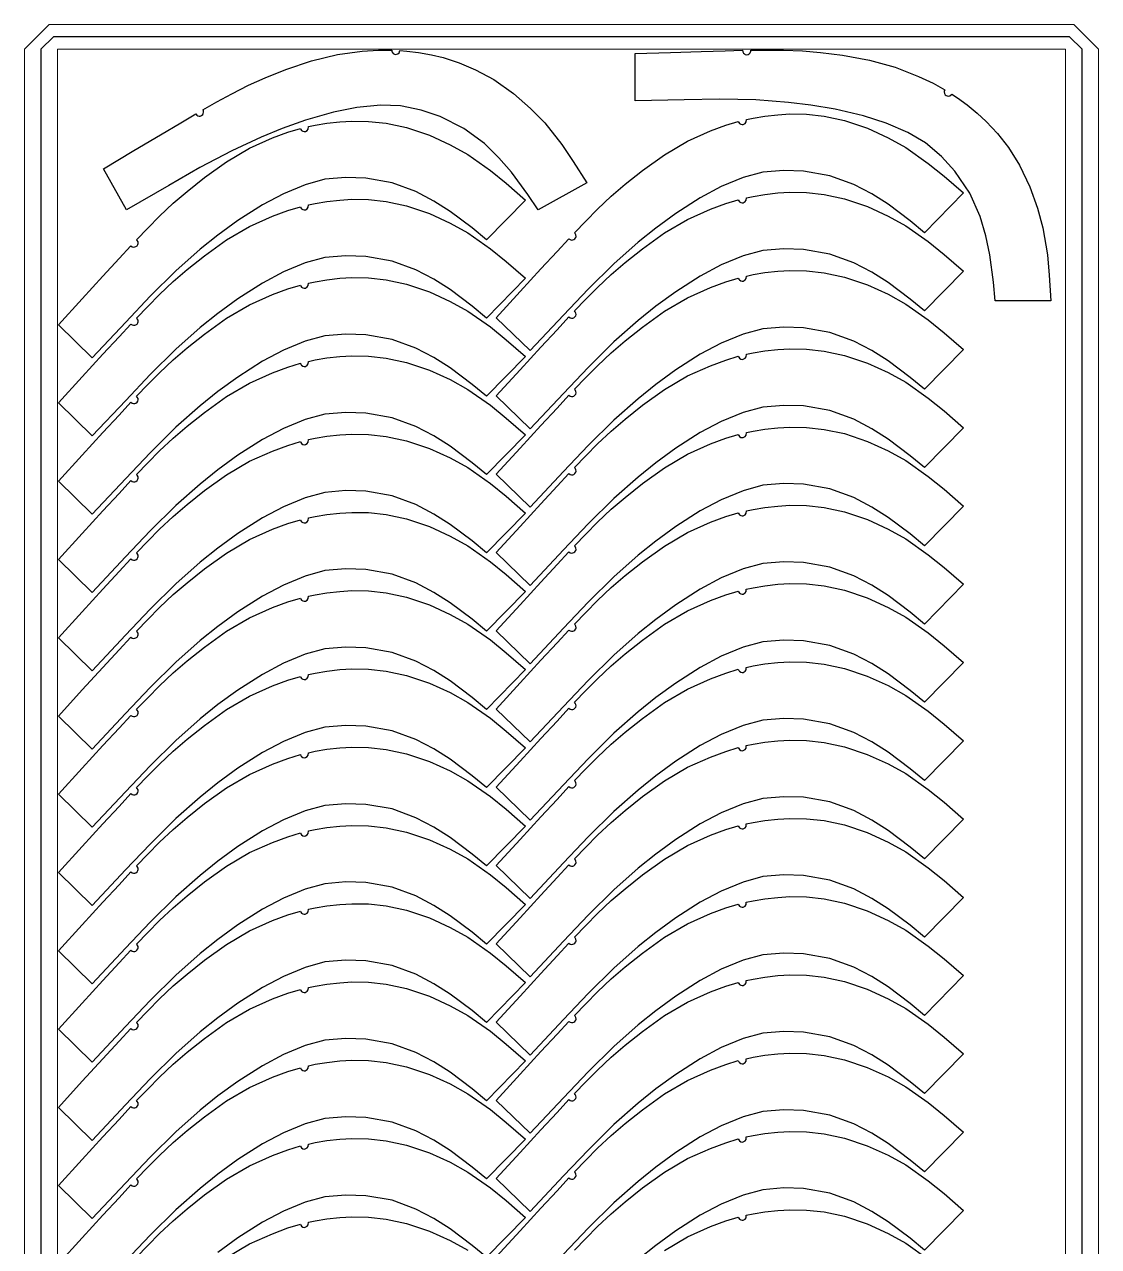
# Model space of a CAD drawing. Header units: millimetres. Extents: x -10628 to 24720, y -21829 to 4032.
# Drawn here: x 10849 to 12149, y -6627 to -5147 of the extents above; entities that cross this region are included whole.
import ezdxf
from ezdxf.enums import TextEntityAlignment as Align
from ezdxf.lldxf.tags import DXFTag

# ---------------------------------------------------------------- set-up
doc = ezdxf.new("R2010")
doc.units = ezdxf.units.MM
doc.layers.add('layer khung van cnc', color=7, linetype='Continuous', lineweight=25, true_color=0xfbf59b)
doc.layers.add('layer mau', color=7, linetype='Continuous')
doc.styles.add('Text Dim', font='arial.ttf')
tags = doc.linetypes.add('KVVIENMAY', pattern='A,46.311228,-10.280676,["KV VIỀN MÁY",Text Dim,S=10.028098,R=0,X=0,Y=-4.346144],-100.988212', length=157.580116).pattern_tags.tags
tags[6] = DXFTag(74, 10)

# ---------------------------------------------------------------- blocks, each defined once
blk = doc.blocks.new('khung van cnc')
at = {"lineweight": 5}
blk.add_lwpolyline([(-193, -99.4), (-193, 2370.6), (-223, 2400.6), (-1463, 2400.6), (-1493, 2370.6), (-1493, -99.4)], close=True, dxfattribs=at)
at = {"color": 1, "linetype": 'KVVIENMAY'}
blk.add_lwpolyline([(-511.9, -84.4), (-213, -84.4), (-213, 2370.6), (-228, 2385.6), (-1458, 2385.6), (-1473, 2370.6), (-1473, -84.4), (-1172.8, -84.4)], dxfattribs=at)
at = {"lineweight": 5}
blk.add_lwpolyline([(-513.5, -69.4), (-233, -69.4), (-233, 2370.6), (-1453, 2370.6), (-1453, -69.4), (-1173, -69.4)], dxfattribs=at)
at = {"layer": 'layer mau'}
for tag, p in [('ÁGF', (-518, -155.9)), ('TENFILE', (-518, -268.9)), ('TENFILE', (-518, -381.8)), ('TENFILE', (-518, -494.8))]:
    blk.add_attdef(tag, text='', height=30, dxfattribs=at).set_placement(p, align=Align.MIDDLE_CENTER)

msp = doc.modelspace()

# ---------------------------------------------------------------- linework, layer by layer
for points in [[(10944.831, -5321.853), (10981.491, -5299.886), (11013.475, -5280.832), (11038.189, -5266.181), (11056.415, -5255.415), (11057.644, -5257.007), (11058.982, -5257.832), (11060.515, -5258.202), (11061.791, -5258.138), (11063.419, -5257.539), (11064.781, -5256.376), (11065.5, -5255.189), (11065.897, -5253.504), (11065.605, -5251.51), (11065.037, -5250.402), (11082.046, -5240.785), (11099.844, -5231.065), (11120.216, -5220.852), (11140.417, -5211.837), (11165.235, -5201.776), (11196.518, -5191.144), (11227.839, -5183.464), (11257.944, -5179.482), (11277.575, -5178.183), (11293.495, -5178.188), (11293.613, -5179.52), (11294.12, -5180.847), (11295.308, -5182.274), (11296.924, -5183.166), (11298.226, -5183.41), (11300.919, -5182.788), (11302.428, -5181.499), (11303.481, -5178.716), (11311.738, -5179.379), (11326.021, -5181.128), (11341.589, -5184.016), (11355.831, -5187.378), (11375.012, -5193.478), (11394.919, -5201.942), (11416.977, -5213.991), (11440.758, -5230.809), (11461.509, -5248.983), (11478.635, -5266.431), (11499.294, -5292.626), (11513.168, -5312.953), (11529.687, -5339.117), (11470.913, -5371.788), (11458.378, -5353.08), (11438.384, -5326.171), (11423.101, -5308.55), (11405.67, -5291.358), (11380.937, -5272.999), (11352.014, -5258.501), (11329.31, -5250.902), (11304.319, -5245.598), (11279.749, -5245.073), (11251.19, -5247.904), (11222.975, -5253.476), (11189.051, -5263.139), (11160.888, -5273.162), (11135.526, -5283.502), (11099.836, -5300.027), (11061.199, -5320.53), (11023.792, -5342.167), (10972.587, -5371.785)], [(11588.262, -5182.372), (11630.977, -5180.984), (11668.191, -5179.87), (11696.91, -5179.072), (11718.07, -5178.517), (11718.371, -5180.506), (11719.14, -5181.877), (11720.3, -5182.945), (11721.446, -5183.509), (11723.16, -5183.777), (11724.915, -5183.422), (11726.121, -5182.733), (11727.287, -5181.454), (11728, -5179.569), (11728.043, -5178.324), (11747.581, -5178.183), (11767.86, -5178.335), (11790.628, -5179.305), (11812.664, -5181.241), (11839.244, -5184.506), (11871.752, -5190.412), (11902.859, -5198.917), (11931.107, -5210.063), (11948.897, -5218.465), (11962.809, -5226.205), (11962.265, -5227.427), (11962.064, -5228.832), (11962.409, -5230.657), (11963.387, -5232.221), (11964.407, -5233.068), (11967.064, -5233.832), (11969.008, -5233.438), (11971.281, -5231.518), (11978.175, -5236.109), (11989.81, -5244.577), (12002.014, -5254.666), (12012.828, -5264.523), (12026.629, -5279.174), (12039.917, -5296.244), (12053.342, -5317.492), (12065.957, -5343.746), (12075.263, -5369.713), (12081.755, -5393.283), (12087.085, -5426.217), (12089.336, -5450.724), (12091.062, -5481.618), (12023.818, -5481.618), (12021.95, -5459.176), (12017.549, -5425.942), (12012.752, -5403.116), (12005.87, -5379.62), (11993.172, -5351.557), (11974.936, -5324.833), (11958.784, -5307.16), (11939.518, -5290.382), (11918.297, -5277.986), (11891.961, -5266.585), (11864.593, -5257.747), (11830.247, -5249.71), (11800.762, -5244.787), (11773.57, -5241.503), (11734.347, -5238.606), (11690.616, -5237.755), (11647.408, -5238.492), (11588.262, -5239.5)], [(10890.045, -5510.69), (10918.877, -5479.143), (10944.064, -5451.727), (10963.545, -5430.611), (10977.924, -5415.076), (10979.558, -5416.248), (10981.076, -5416.656), (10982.651, -5416.571), (10983.855, -5416.144), (10985.243, -5415.104), (10986.215, -5413.6), (10986.564, -5412.256), (10986.462, -5410.528), (10985.611, -5408.701), (10984.749, -5407.802), (10998.291, -5393.717), (11012.56, -5379.306), (11029.152, -5363.685), (11045.924, -5349.262), (11066.821, -5332.515), (11093.748, -5313.368), (11121.557, -5297.038), (11149.26, -5284.6), (11167.697, -5277.732), (11182.951, -5273.177), (11183.446, -5274.42), (11184.311, -5275.545), (11185.859, -5276.573), (11187.662, -5276.964), (11188.98, -5276.826), (11191.382, -5275.457), (11192.458, -5273.79), (11192.67, -5270.823), (11200.771, -5269.093), (11214.956, -5266.677), (11230.699, -5264.986), (11245.307, -5264.127), (11265.432, -5264.478), (11286.93, -5266.885), (11311.514, -5272.111), (11339.116, -5281.413), (11364.203, -5292.882), (11385.609, -5304.693), (11412.906, -5323.874), (11432.021, -5339.375), (11455.342, -5359.711), (11408.388, -5407.848), (11391.02, -5393.514), (11364.156, -5373.459), (11344.466, -5360.955), (11322.841, -5349.475), (11293.886, -5338.97), (11262.022, -5333.364), (11238.093, -5332.586), (11212.63, -5334.662), (11188.938, -5341.197), (11162.387, -5352.09), (11136.951, -5365.51), (11107.216, -5384.484), (11083.103, -5402.154), (11061.766, -5419.326), (11032.304, -5445.381), (11001.159, -5476.092), (10971.517, -5507.536), (10930.94, -5550.58)], [(11420.095, -5502.156), (11448.927, -5470.609), (11474.114, -5443.193), (11493.596, -5422.076), (11507.974, -5406.541), (11509.608, -5407.714), (11511.126, -5408.122), (11512.701, -5408.037), (11513.905, -5407.61), (11515.293, -5406.57), (11516.265, -5405.066), (11516.614, -5403.722), (11516.512, -5401.994), (11515.661, -5400.167), (11514.8, -5399.268), (11528.341, -5385.182), (11542.61, -5370.772), (11559.203, -5355.151), (11575.975, -5340.728), (11596.871, -5323.98), (11623.799, -5304.834), (11651.607, -5288.504), (11679.311, -5276.066), (11697.747, -5269.198), (11713.002, -5264.643), (11713.496, -5265.886), (11714.362, -5267.011), (11715.909, -5268.039), (11717.712, -5268.43), (11719.03, -5268.291), (11721.432, -5266.923), (11722.508, -5265.256), (11722.72, -5262.288), (11730.821, -5260.559), (11745.007, -5258.143), (11760.75, -5256.451), (11775.358, -5255.593), (11795.482, -5255.944), (11816.98, -5258.351), (11841.564, -5263.577), (11869.167, -5272.878), (11894.253, -5284.348), (11915.659, -5296.159), (11942.957, -5315.339), (11962.071, -5330.841), (11985.392, -5351.177), (11938.439, -5399.314), (11921.07, -5384.98), (11894.206, -5364.925), (11874.516, -5352.42), (11852.891, -5340.941), (11823.936, -5330.436), (11792.072, -5324.829), (11768.143, -5324.052), (11742.68, -5326.128), (11718.989, -5332.663), (11692.438, -5343.556), (11667.001, -5356.976), (11637.266, -5375.95), (11613.154, -5393.62), (11591.816, -5410.792), (11562.354, -5436.846), (11531.21, -5467.557), (11501.567, -5499.002), (11460.99, -5542.046)], [(11420.094, -5596.897), (11448.926, -5565.35), (11474.113, -5537.934), (11493.594, -5516.818), (11507.973, -5501.283), (11509.607, -5502.455), (11511.125, -5502.863), (11512.699, -5502.778), (11513.904, -5502.351), (11515.292, -5501.311), (11516.264, -5499.807), (11516.613, -5498.463), (11516.511, -5496.735), (11515.66, -5494.908), (11514.798, -5494.009), (11528.34, -5479.924), (11542.608, -5465.513), (11559.201, -5449.892), (11575.973, -5435.469), (11596.87, -5418.722), (11623.797, -5399.575), (11651.606, -5383.245), (11679.309, -5370.807), (11697.746, -5363.939), (11713, -5359.384), (11713.495, -5360.627), (11714.36, -5361.752), (11715.908, -5362.78), (11717.711, -5363.171), (11719.029, -5363.033), (11721.431, -5361.664), (11722.507, -5359.997), (11722.719, -5357.03), (11730.82, -5355.3), (11745.005, -5352.884), (11760.748, -5351.193), (11775.356, -5350.334), (11795.481, -5350.685), (11816.978, -5353.092), (11841.563, -5358.318), (11869.165, -5367.62), (11894.252, -5379.089), (11915.658, -5390.9), (11942.955, -5410.08), (11962.07, -5425.582), (11985.391, -5445.918), (11938.437, -5494.055), (11921.068, -5479.721), (11894.205, -5459.666), (11874.515, -5447.161), (11852.89, -5435.682), (11823.935, -5425.177), (11792.071, -5419.571), (11768.142, -5418.793), (11742.678, -5420.869), (11718.987, -5427.404), (11692.436, -5438.297), (11667, -5451.717), (11637.265, -5470.691), (11613.152, -5488.361), (11591.814, -5505.533), (11562.353, -5531.587), (11531.208, -5562.299), (11501.565, -5593.743), (11460.989, -5636.787)], [(10890.043, -5605.431), (10918.875, -5573.885), (10944.063, -5546.468), (10963.544, -5525.352), (10977.922, -5509.817), (10979.556, -5510.99), (10981.074, -5511.397), (10982.649, -5511.312), (10983.853, -5510.885), (10985.242, -5509.846), (10986.213, -5508.341), (10986.562, -5506.997), (10986.46, -5505.269), (10985.609, -5503.443), (10984.748, -5502.543), (10998.289, -5488.458), (11012.558, -5474.047), (11029.151, -5458.427), (11045.923, -5444.003), (11066.819, -5427.256), (11093.747, -5408.109), (11121.555, -5391.78), (11149.259, -5379.341), (11167.695, -5372.473), (11182.95, -5367.919), (11183.444, -5369.161), (11184.31, -5370.287), (11185.857, -5371.314), (11187.66, -5371.705), (11188.978, -5371.567), (11191.38, -5370.199), (11192.456, -5368.532), (11192.669, -5365.564), (11200.769, -5363.834), (11214.955, -5361.418), (11230.698, -5359.727), (11245.306, -5358.868), (11265.43, -5359.219), (11286.928, -5361.626), (11311.513, -5366.852), (11339.115, -5376.154), (11364.201, -5387.623), (11385.607, -5399.434), (11412.905, -5418.615), (11432.019, -5434.116), (11455.34, -5454.452), (11408.387, -5502.589), (11391.018, -5488.256), (11364.154, -5468.2), (11344.464, -5455.696), (11322.84, -5444.216), (11293.884, -5433.711), (11262.02, -5428.105), (11238.091, -5427.327), (11212.628, -5429.403), (11188.937, -5435.938), (11162.386, -5446.831), (11136.949, -5460.251), (11107.214, -5479.225), (11083.102, -5496.895), (11061.764, -5514.067), (11032.302, -5540.122), (11001.158, -5570.833), (10971.515, -5602.277), (10930.938, -5645.321)], [(10890.042, -5700.172), (10918.874, -5668.626), (10944.061, -5641.209), (10963.542, -5620.093), (10977.921, -5604.558), (10979.555, -5605.731), (10981.073, -5606.138), (10982.648, -5606.053), (10983.852, -5605.626), (10985.24, -5604.587), (10986.212, -5603.082), (10986.561, -5601.738), (10986.459, -5600.011), (10985.608, -5598.184), (10984.746, -5597.284), (10998.288, -5583.199), (11012.557, -5568.788), (11029.149, -5553.168), (11045.921, -5538.744), (11066.818, -5521.997), (11093.745, -5502.85), (11121.554, -5486.521), (11149.257, -5474.082), (11167.694, -5467.214), (11182.948, -5462.66), (11183.443, -5463.902), (11184.308, -5465.028), (11185.856, -5466.055), (11187.659, -5466.447), (11188.977, -5466.308), (11191.379, -5464.94), (11192.455, -5463.273), (11192.667, -5460.305), (11200.768, -5458.575), (11214.953, -5456.159), (11230.696, -5454.468), (11245.304, -5453.61), (11265.429, -5453.961), (11286.927, -5456.367), (11311.511, -5461.593), (11339.113, -5470.895), (11364.2, -5482.364), (11385.606, -5494.175), (11412.903, -5513.356), (11432.018, -5528.857), (11455.339, -5549.194), (11408.385, -5597.33), (11391.016, -5582.997), (11364.153, -5562.942), (11344.463, -5550.437), (11322.838, -5538.957), (11293.883, -5528.452), (11262.019, -5522.846), (11238.09, -5522.068), (11212.627, -5524.145), (11188.935, -5530.68), (11162.384, -5541.572), (11136.948, -5554.992), (11107.213, -5573.967), (11083.1, -5591.636), (11061.763, -5608.808), (11032.301, -5634.863), (11001.156, -5665.574), (10971.514, -5697.019), (10930.937, -5740.062)], [(11420.092, -5691.638), (11448.924, -5660.092), (11474.111, -5632.675), (11493.593, -5611.559), (11507.971, -5596.024), (11509.605, -5597.197), (11511.123, -5597.604), (11512.698, -5597.519), (11513.902, -5597.092), (11515.29, -5596.053), (11516.262, -5594.548), (11516.611, -5593.204), (11516.509, -5591.476), (11515.658, -5589.65), (11514.797, -5588.75), (11528.338, -5574.665), (11542.607, -5560.254), (11559.2, -5544.634), (11575.972, -5530.21), (11596.868, -5513.463), (11623.796, -5494.316), (11651.604, -5477.987), (11679.308, -5465.548), (11697.744, -5458.68), (11712.999, -5454.126), (11713.493, -5455.368), (11714.359, -5456.494), (11715.906, -5457.521), (11717.709, -5457.912), (11719.027, -5457.774), (11721.429, -5456.406), (11722.505, -5454.738), (11722.717, -5451.771), (11730.818, -5450.041), (11745.004, -5447.625), (11760.747, -5445.934), (11775.355, -5445.075), (11795.479, -5445.426), (11816.977, -5447.833), (11841.561, -5453.059), (11869.164, -5462.361), (11894.25, -5473.83), (11915.656, -5485.641), (11942.954, -5504.822), (11962.068, -5520.323), (11985.389, -5540.659), (11938.436, -5588.796), (11921.067, -5574.463), (11894.203, -5554.407), (11874.513, -5541.903), (11852.888, -5530.423), (11823.933, -5519.918), (11792.069, -5514.312), (11768.14, -5513.534), (11742.677, -5515.61), (11718.986, -5522.145), (11692.435, -5533.038), (11666.998, -5546.458), (11637.263, -5565.432), (11613.151, -5583.102), (11591.813, -5600.274), (11562.351, -5626.329), (11531.207, -5657.04), (11501.564, -5688.484), (11460.987, -5731.528)], [(11420.091, -5786.379), (11448.923, -5754.833), (11474.11, -5727.416), (11493.591, -5706.3), (11507.97, -5690.765), (11509.604, -5691.938), (11511.122, -5692.345), (11512.696, -5692.26), (11513.901, -5691.833), (11515.289, -5690.794), (11516.261, -5689.289), (11516.61, -5687.945), (11516.508, -5686.218), (11515.657, -5684.391), (11514.795, -5683.491), (11528.337, -5669.406), (11542.605, -5654.995), (11559.198, -5639.375), (11575.97, -5624.951), (11596.867, -5608.204), (11623.794, -5589.057), (11651.603, -5572.728), (11679.306, -5560.289), (11697.743, -5553.421), (11712.997, -5548.867), (11713.492, -5550.109), (11714.357, -5551.235), (11715.905, -5552.262), (11717.708, -5552.654), (11719.026, -5552.515), (11721.428, -5551.147), (11722.504, -5549.48), (11722.716, -5546.512), (11730.817, -5544.782), (11745.002, -5542.366), (11760.745, -5540.675), (11775.353, -5539.817), (11795.478, -5540.168), (11816.975, -5542.574), (11841.56, -5547.8), (11869.162, -5557.102), (11894.249, -5568.571), (11915.655, -5580.382), (11942.952, -5599.563), (11962.067, -5615.064), (11985.388, -5635.401), (11938.434, -5683.537), (11921.065, -5669.204), (11894.202, -5649.149), (11874.512, -5636.644), (11852.887, -5625.164), (11823.932, -5614.659), (11792.068, -5609.053), (11768.139, -5608.275), (11742.675, -5610.352), (11718.984, -5616.887), (11692.433, -5627.779), (11666.997, -5641.199), (11637.262, -5660.174), (11613.149, -5677.843), (11591.811, -5695.015), (11562.35, -5721.07), (11531.205, -5751.781), (11501.562, -5783.226), (11460.986, -5826.269)], [(10890.04, -5794.914), (10918.872, -5763.367), (10944.059, -5735.95), (10963.541, -5714.834), (10977.919, -5699.299), (10979.553, -5700.472), (10981.071, -5700.879), (10982.646, -5700.794), (10983.85, -5700.368), (10985.239, -5699.328), (10986.21, -5697.824), (10986.559, -5696.48), (10986.457, -5694.752), (10985.606, -5692.925), (10984.745, -5692.026), (10998.286, -5677.94), (11012.555, -5663.529), (11029.148, -5647.909), (11045.92, -5633.486), (11066.816, -5616.738), (11093.744, -5597.591), (11121.552, -5581.262), (11149.256, -5568.823), (11167.692, -5561.956), (11182.947, -5557.401), (11183.441, -5558.643), (11184.307, -5559.769), (11185.854, -5560.796), (11187.657, -5561.188), (11188.975, -5561.049), (11191.377, -5559.681), (11192.453, -5558.014), (11192.666, -5555.046), (11200.766, -5553.316), (11214.952, -5550.901), (11230.695, -5549.209), (11245.303, -5548.351), (11265.427, -5548.702), (11286.925, -5551.109), (11311.51, -5556.335), (11339.112, -5565.636), (11364.198, -5577.105), (11385.604, -5588.917), (11412.902, -5608.097), (11432.016, -5623.598), (11455.337, -5643.935), (11408.384, -5692.071), (11391.015, -5677.738), (11364.151, -5657.683), (11344.461, -5645.178), (11322.837, -5633.699), (11293.881, -5623.193), (11262.017, -5617.587), (11238.088, -5616.809), (11212.625, -5618.886), (11188.934, -5625.421), (11162.383, -5636.313), (11136.946, -5649.733), (11107.211, -5668.708), (11083.099, -5686.377), (11061.761, -5703.55), (11032.299, -5729.604), (11001.155, -5760.315), (10971.512, -5791.76), (10930.935, -5834.803)], [(11420.089, -5881.121), (11448.921, -5849.574), (11474.108, -5822.157), (11493.59, -5801.041), (11507.968, -5785.506), (11509.602, -5786.679), (11511.12, -5787.086), (11512.695, -5787.001), (11513.899, -5786.575), (11515.287, -5785.535), (11516.259, -5784.031), (11516.608, -5782.687), (11516.506, -5780.959), (11515.655, -5779.132), (11514.794, -5778.233), (11528.335, -5764.147), (11542.604, -5749.736), (11559.196, -5734.116), (11575.969, -5719.693), (11596.865, -5702.945), (11623.793, -5683.798), (11651.601, -5667.469), (11679.305, -5655.03), (11697.741, -5648.163), (11712.996, -5643.608), (11713.49, -5644.85), (11714.356, -5645.976), (11715.903, -5647.003), (11717.706, -5647.395), (11719.024, -5647.256), (11721.426, -5645.888), (11722.502, -5644.221), (11722.714, -5641.253), (11730.815, -5639.523), (11745.001, -5637.108), (11760.744, -5635.416), (11775.352, -5634.558), (11795.476, -5634.909), (11816.974, -5637.316), (11841.558, -5642.542), (11869.161, -5651.843), (11894.247, -5663.312), (11915.653, -5675.124), (11942.951, -5694.304), (11962.065, -5709.805), (11985.386, -5730.142), (11938.433, -5778.278), (11921.064, -5763.945), (11894.2, -5743.89), (11874.51, -5731.385), (11852.885, -5719.906), (11823.93, -5709.4), (11792.066, -5703.794), (11768.137, -5703.016), (11742.674, -5705.093), (11718.983, -5711.628), (11692.432, -5722.52), (11666.995, -5735.94), (11637.26, -5754.915), (11613.148, -5772.584), (11591.81, -5789.757), (11562.348, -5815.811), (11531.204, -5846.522), (11501.561, -5877.967), (11460.984, -5921.01)], [(10890.039, -5889.655), (10918.871, -5858.108), (10944.058, -5830.691), (10963.539, -5809.575), (10977.918, -5794.04), (10979.552, -5795.213), (10981.07, -5795.62), (10982.645, -5795.535), (10983.849, -5795.109), (10985.237, -5794.069), (10986.209, -5792.565), (10986.558, -5791.221), (10986.456, -5789.493), (10985.605, -5787.666), (10984.743, -5786.767), (10998.285, -5772.681), (11012.554, -5758.271), (11029.146, -5742.65), (11045.918, -5728.227), (11066.815, -5711.479), (11093.742, -5692.333), (11121.551, -5676.003), (11149.254, -5663.565), (11167.691, -5656.697), (11182.945, -5652.142), (11183.44, -5653.385), (11184.305, -5654.51), (11185.853, -5655.538), (11187.656, -5655.929), (11188.974, -5655.79), (11191.376, -5654.422), (11192.452, -5652.755), (11192.664, -5649.787), (11200.765, -5648.058), (11214.95, -5645.642), (11230.693, -5643.95), (11245.301, -5643.092), (11265.426, -5643.443), (11286.924, -5645.85), (11311.508, -5651.076), (11339.11, -5660.377), (11364.197, -5671.847), (11385.603, -5683.658), (11412.9, -5702.838), (11432.015, -5718.34), (11455.336, -5738.676), (11408.382, -5786.813), (11391.013, -5772.479), (11364.15, -5752.424), (11344.46, -5739.919), (11322.835, -5728.44), (11293.88, -5717.934), (11262.016, -5712.328), (11238.087, -5711.551), (11212.624, -5713.627), (11188.932, -5720.162), (11162.381, -5731.055), (11136.945, -5744.475), (11107.21, -5763.449), (11083.097, -5781.119), (11061.76, -5798.291), (11032.298, -5824.345), (11001.153, -5855.056), (10971.511, -5886.501), (10930.934, -5929.545)], [(10890.037, -5984.396), (10918.869, -5952.849), (10944.056, -5925.433), (10963.538, -5904.316), (10977.916, -5888.781), (10979.55, -5889.954), (10981.068, -5890.362), (10982.643, -5890.277), (10983.847, -5889.85), (10985.236, -5888.81), (10986.207, -5887.306), (10986.556, -5885.962), (10986.454, -5884.234), (10985.603, -5882.407), (10984.742, -5881.508), (10998.283, -5867.422), (11012.552, -5853.012), (11029.145, -5837.391), (11045.917, -5822.968), (11066.813, -5806.221), (11093.741, -5787.074), (11121.549, -5770.744), (11149.253, -5758.306), (11167.689, -5751.438), (11182.944, -5746.883), (11183.438, -5748.126), (11184.304, -5749.251), (11185.851, -5750.279), (11187.654, -5750.67), (11188.972, -5750.531), (11191.374, -5749.163), (11192.45, -5747.496), (11192.663, -5744.529), (11200.763, -5742.799), (11214.949, -5740.383), (11230.692, -5738.691), (11245.3, -5737.833), (11265.424, -5738.184), (11286.922, -5740.591), (11311.507, -5745.817), (11339.109, -5755.119), (11364.195, -5766.588), (11385.601, -5778.399), (11412.899, -5797.579), (11432.013, -5813.081), (11455.334, -5833.417), (11408.381, -5881.554), (11391.012, -5867.22), (11364.148, -5847.165), (11344.458, -5834.66), (11322.834, -5823.181), (11293.878, -5812.676), (11262.014, -5807.07), (11238.085, -5806.292), (11212.622, -5808.368), (11188.931, -5814.903), (11162.38, -5825.796), (11136.943, -5839.216), (11107.208, -5858.19), (11083.096, -5875.86), (11061.758, -5893.032), (11032.296, -5919.086), (11001.152, -5949.797), (10971.509, -5981.242), (10930.932, -6024.286)], [(11420.088, -5975.862), (11448.92, -5944.315), (11474.107, -5916.898), (11493.588, -5895.782), (11507.967, -5880.247), (11509.601, -5881.42), (11511.119, -5881.827), (11512.693, -5881.742), (11513.898, -5881.316), (11515.286, -5880.276), (11516.258, -5878.772), (11516.607, -5877.428), (11516.505, -5875.7), (11515.654, -5873.873), (11514.792, -5872.974), (11528.334, -5858.888), (11542.602, -5844.478), (11559.195, -5828.857), (11575.967, -5814.434), (11596.864, -5797.686), (11623.791, -5778.539), (11651.6, -5762.21), (11679.303, -5749.772), (11697.74, -5742.904), (11712.994, -5738.349), (11713.489, -5739.591), (11714.354, -5740.717), (11715.902, -5741.745), (11717.705, -5742.136), (11719.023, -5741.997), (11721.425, -5740.629), (11722.501, -5738.962), (11722.713, -5735.994), (11730.814, -5734.265), (11744.999, -5731.849), (11760.742, -5730.157), (11775.35, -5729.299), (11795.475, -5729.65), (11816.972, -5732.057), (11841.557, -5737.283), (11869.159, -5746.584), (11894.246, -5758.054), (11915.652, -5769.865), (11942.949, -5789.045), (11962.064, -5804.546), (11985.385, -5824.883), (11938.431, -5873.019), (11921.062, -5858.686), (11894.199, -5838.631), (11874.509, -5826.126), (11852.884, -5814.647), (11823.929, -5804.141), (11792.065, -5798.535), (11768.136, -5797.758), (11742.672, -5799.834), (11718.981, -5806.369), (11692.43, -5817.262), (11666.993, -5830.682), (11637.259, -5849.656), (11613.146, -5867.326), (11591.808, -5884.498), (11562.347, -5910.552), (11531.202, -5941.263), (11501.559, -5972.708), (11460.983, -6015.751)], [(11420.086, -6070.603), (11448.918, -6039.056), (11474.105, -6011.64), (11493.587, -5990.523), (11507.965, -5974.988), (11509.599, -5976.161), (11511.117, -5976.569), (11512.692, -5976.484), (11513.896, -5976.057), (11515.284, -5975.017), (11516.256, -5973.513), (11516.605, -5972.169), (11516.503, -5970.441), (11515.652, -5968.614), (11514.791, -5967.715), (11528.332, -5953.629), (11542.601, -5939.219), (11559.193, -5923.598), (11575.966, -5909.175), (11596.862, -5892.428), (11623.79, -5873.281), (11651.598, -5856.951), (11679.302, -5844.513), (11697.738, -5837.645), (11712.993, -5833.09), (11713.487, -5834.333), (11714.353, -5835.458), (11715.9, -5836.486), (11717.703, -5836.877), (11719.021, -5836.738), (11721.423, -5835.37), (11722.499, -5833.703), (11722.711, -5830.736), (11730.812, -5829.006), (11744.998, -5826.59), (11760.741, -5824.898), (11775.349, -5824.04), (11795.473, -5824.391), (11816.971, -5826.798), (11841.555, -5832.024), (11869.158, -5841.326), (11894.244, -5852.795), (11915.65, -5864.606), (11942.948, -5883.786), (11962.062, -5899.288), (11985.383, -5919.624), (11938.43, -5967.761), (11921.061, -5953.427), (11894.197, -5933.372), (11874.507, -5920.867), (11852.882, -5909.388), (11823.927, -5898.883), (11792.063, -5893.277), (11768.134, -5892.499), (11742.671, -5894.575), (11718.98, -5901.11), (11692.429, -5912.003), (11666.992, -5925.423), (11637.257, -5944.397), (11613.145, -5962.067), (11591.807, -5979.239), (11562.345, -6005.293), (11531.201, -6036.004), (11501.558, -6067.449), (11460.981, -6110.493)], [(10890.036, -6079.137), (10918.868, -6047.59), (10944.055, -6020.174), (10963.536, -5999.058), (10977.915, -5983.523), (10979.549, -5984.695), (10981.067, -5985.103), (10982.642, -5985.018), (10983.846, -5984.591), (10985.234, -5983.551), (10986.206, -5982.047), (10986.555, -5980.703), (10986.453, -5978.975), (10985.602, -5977.148), (10984.74, -5976.249), (10998.282, -5962.164), (11012.551, -5947.753), (11029.143, -5932.132), (11045.915, -5917.709), (11066.812, -5900.962), (11093.739, -5881.815), (11121.548, -5865.485), (11149.251, -5853.047), (11167.688, -5846.179), (11182.942, -5841.625), (11183.437, -5842.867), (11184.302, -5843.993), (11185.85, -5845.02), (11187.653, -5845.411), (11188.971, -5845.273), (11191.373, -5843.905), (11192.449, -5842.237), (11192.661, -5839.27), (11200.762, -5837.54), (11214.947, -5835.124), (11230.69, -5833.433), (11245.298, -5832.574), (11265.423, -5832.925), (11286.921, -5835.332), (11311.505, -5840.558), (11339.107, -5849.86), (11364.194, -5861.329), (11385.6, -5873.14), (11412.897, -5892.321), (11432.012, -5907.822), (11455.333, -5928.158), (11408.379, -5976.295), (11391.01, -5961.961), (11364.147, -5941.906), (11344.457, -5929.402), (11322.832, -5917.922), (11293.877, -5907.417), (11262.013, -5901.811), (11238.084, -5901.033), (11212.621, -5903.109), (11188.929, -5909.644), (11162.378, -5920.537), (11136.942, -5933.957), (11107.207, -5952.931), (11083.094, -5970.601), (11061.757, -5987.773), (11032.295, -6013.828), (11001.15, -6044.539), (10971.508, -6075.983), (10930.931, -6119.027)], [(10890.034, -6173.878), (10918.866, -6142.332), (10944.053, -6114.915), (10963.535, -6093.799), (10977.913, -6078.264), (10979.547, -6079.437), (10981.065, -6079.844), (10982.64, -6079.759), (10983.844, -6079.332), (10985.233, -6078.293), (10986.204, -6076.788), (10986.553, -6075.444), (10986.451, -6073.716), (10985.6, -6071.89), (10984.739, -6070.99), (10998.28, -6056.905), (11012.549, -6042.494), (11029.142, -6026.874), (11045.914, -6012.45), (11066.81, -5995.703), (11093.738, -5976.556), (11121.546, -5960.227), (11149.25, -5947.788), (11167.686, -5940.92), (11182.941, -5936.366), (11183.435, -5937.608), (11184.301, -5938.734), (11185.848, -5939.761), (11187.651, -5940.152), (11188.969, -5940.014), (11191.371, -5938.646), (11192.447, -5936.979), (11192.66, -5934.011), (11200.76, -5932.281), (11214.946, -5929.865), (11230.689, -5928.174), (11245.297, -5927.315), (11265.421, -5927.666), (11286.919, -5930.073), (11311.504, -5935.299), (11339.106, -5944.601), (11364.192, -5956.07), (11385.598, -5967.881), (11412.896, -5987.062), (11432.01, -6002.563), (11455.331, -6022.899), (11408.378, -6071.036), (11391.009, -6056.703), (11364.145, -6036.647), (11344.455, -6024.143), (11322.831, -6012.663), (11293.875, -6002.158), (11262.011, -5996.552), (11238.082, -5995.774), (11212.619, -5997.851), (11188.928, -6004.386), (11162.377, -6015.278), (11136.94, -6028.698), (11107.205, -6047.673), (11083.093, -6065.342), (11061.755, -6082.514), (11032.293, -6108.569), (11001.149, -6139.28), (10971.506, -6170.725), (10930.929, -6213.768)], [(11420.085, -6165.344), (11448.917, -6133.797), (11474.104, -6106.381), (11493.585, -6085.265), (11507.964, -6069.73), (11509.598, -6070.902), (11511.116, -6071.31), (11512.69, -6071.225), (11513.895, -6070.798), (11515.283, -6069.758), (11516.255, -6068.254), (11516.604, -6066.91), (11516.502, -6065.182), (11515.651, -6063.355), (11514.789, -6062.456), (11528.331, -6048.371), (11542.599, -6033.96), (11559.192, -6018.339), (11575.964, -6003.916), (11596.861, -5987.169), (11623.788, -5968.022), (11651.597, -5951.692), (11679.3, -5939.254), (11697.737, -5932.386), (11712.991, -5927.832), (11713.486, -5929.074), (11714.351, -5930.199), (11715.899, -5931.227), (11717.701, -5931.618), (11719.02, -5931.48), (11721.422, -5930.111), (11722.498, -5928.444), (11722.71, -5925.477), (11730.811, -5923.747), (11744.996, -5921.331), (11760.739, -5919.64), (11775.347, -5918.781), (11795.472, -5919.132), (11816.969, -5921.539), (11841.554, -5926.765), (11869.156, -5936.067), (11894.243, -5947.536), (11915.649, -5959.347), (11942.946, -5978.528), (11962.061, -5994.029), (11985.382, -6014.365), (11938.428, -6062.502), (11921.059, -6048.168), (11894.196, -6028.113), (11874.506, -6015.609), (11852.881, -6004.129), (11823.926, -5993.624), (11792.062, -5988.018), (11768.133, -5987.24), (11742.669, -5989.316), (11718.978, -5995.851), (11692.427, -6006.744), (11666.99, -6020.164), (11637.256, -6039.138), (11613.143, -6056.808), (11591.805, -6073.98), (11562.344, -6100.035), (11531.199, -6130.746), (11501.556, -6162.19), (11460.98, -6205.234)], [(11420.083, -6260.085), (11448.915, -6228.539), (11474.102, -6201.122), (11493.584, -6180.006), (11507.962, -6164.471), (11509.596, -6165.644), (11511.114, -6166.051), (11512.689, -6165.966), (11513.893, -6165.539), (11515.281, -6164.5), (11516.253, -6162.995), (11516.602, -6161.651), (11516.5, -6159.923), (11515.649, -6158.097), (11514.788, -6157.197), (11528.329, -6143.112), (11542.598, -6128.701), (11559.19, -6113.081), (11575.963, -6098.657), (11596.859, -6081.91), (11623.787, -6062.763), (11651.595, -6046.434), (11679.299, -6033.995), (11697.735, -6027.127), (11712.99, -6022.573), (11713.484, -6023.815), (11714.35, -6024.941), (11715.897, -6025.968), (11717.7, -6026.359), (11719.018, -6026.221), (11721.42, -6024.853), (11722.496, -6023.186), (11722.708, -6020.218), (11730.809, -6018.488), (11744.995, -6016.072), (11760.738, -6014.381), (11775.346, -6013.522), (11795.47, -6013.873), (11816.968, -6016.28), (11841.552, -6021.506), (11869.155, -6030.808), (11894.241, -6042.277), (11915.647, -6054.088), (11942.944, -6073.269), (11962.059, -6088.77), (11985.38, -6109.106), (11938.427, -6157.243), (11921.058, -6142.91), (11894.194, -6122.854), (11874.504, -6110.35), (11852.879, -6098.87), (11823.924, -6088.365), (11792.06, -6082.759), (11768.131, -6081.981), (11742.668, -6084.057), (11718.977, -6090.592), (11692.426, -6101.485), (11666.989, -6114.905), (11637.254, -6133.88), (11613.142, -6151.549), (11591.804, -6168.721), (11562.342, -6194.776), (11531.198, -6225.487), (11501.555, -6256.931), (11460.978, -6299.975)], [(10890.033, -6268.619), (10918.865, -6237.073), (10944.052, -6209.656), (10963.533, -6188.54), (10977.912, -6173.005), (10979.546, -6174.178), (10981.064, -6174.585), (10982.638, -6174.5), (10983.843, -6174.074), (10985.231, -6173.034), (10986.203, -6171.529), (10986.552, -6170.185), (10986.45, -6168.458), (10985.599, -6166.631), (10984.737, -6165.731), (10998.279, -6151.646), (11012.548, -6137.235), (11029.14, -6121.615), (11045.912, -6107.191), (11066.809, -6090.444), (11093.736, -6071.297), (11121.545, -6054.968), (11149.248, -6042.529), (11167.685, -6035.661), (11182.939, -6031.107), (11183.434, -6032.349), (11184.299, -6033.475), (11185.847, -6034.502), (11187.65, -6034.894), (11188.968, -6034.755), (11191.37, -6033.387), (11192.446, -6031.72), (11192.658, -6028.752), (11200.759, -6027.022), (11214.944, -6024.606), (11230.687, -6022.915), (11245.295, -6022.057), (11265.42, -6022.408), (11286.918, -6024.815), (11311.502, -6030.04), (11339.104, -6039.342), (11364.191, -6050.811), (11385.597, -6062.622), (11412.894, -6081.803), (11432.009, -6097.304), (11455.33, -6117.641), (11408.376, -6165.777), (11391.007, -6151.444), (11364.144, -6131.389), (11344.454, -6118.884), (11322.829, -6107.404), (11293.874, -6096.899), (11262.01, -6091.293), (11238.081, -6090.515), (11212.618, -6092.592), (11188.926, -6099.127), (11162.375, -6110.019), (11136.939, -6123.439), (11107.204, -6142.414), (11083.091, -6160.083), (11061.754, -6177.255), (11032.292, -6203.31), (11001.147, -6234.021), (10971.505, -6265.466), (10930.928, -6308.509)], [(11420.082, -6354.826), (11448.914, -6323.28), (11474.101, -6295.863), (11493.582, -6274.747), (11507.961, -6259.212), (11509.595, -6260.385), (11511.113, -6260.792), (11512.687, -6260.707), (11513.892, -6260.28), (11515.28, -6259.241), (11516.252, -6257.736), (11516.601, -6256.392), (11516.499, -6254.665), (11515.648, -6252.838), (11514.786, -6251.938), (11528.328, -6237.853), (11542.596, -6223.442), (11559.189, -6207.822), (11575.961, -6193.398), (11596.858, -6176.651), (11623.785, -6157.504), (11651.594, -6141.175), (11679.297, -6128.736), (11697.734, -6121.868), (11712.988, -6117.314), (11713.483, -6118.556), (11714.348, -6119.682), (11715.896, -6120.709), (11717.698, -6121.101), (11719.017, -6120.962), (11721.419, -6119.594), (11722.495, -6117.927), (11722.707, -6114.959), (11730.808, -6113.229), (11744.993, -6110.813), (11760.736, -6109.122), (11775.344, -6108.264), (11795.469, -6108.615), (11816.966, -6111.021), (11841.551, -6116.247), (11869.153, -6125.549), (11894.24, -6137.018), (11915.646, -6148.829), (11942.943, -6168.01), (11962.058, -6183.511), (11985.379, -6203.848), (11938.425, -6251.984), (11921.056, -6237.651), (11894.193, -6217.596), (11874.503, -6205.091), (11852.878, -6193.611), (11823.923, -6183.106), (11792.059, -6177.5), (11768.129, -6176.722), (11742.666, -6178.799), (11718.975, -6185.334), (11692.424, -6196.226), (11666.987, -6209.646), (11637.253, -6228.621), (11613.14, -6246.29), (11591.802, -6263.462), (11562.341, -6289.517), (11531.196, -6320.228), (11501.553, -6351.673), (11460.977, -6394.716)], [(10890.031, -6363.361), (10918.863, -6331.814), (10944.05, -6304.397), (10963.532, -6283.281), (10977.91, -6267.746), (10979.544, -6268.919), (10981.062, -6269.326), (10982.637, -6269.241), (10983.841, -6268.815), (10985.229, -6267.775), (10986.201, -6266.271), (10986.55, -6264.927), (10986.448, -6263.199), (10985.597, -6261.372), (10984.736, -6260.473), (10998.277, -6246.387), (11012.546, -6231.976), (11029.139, -6216.356), (11045.911, -6201.933), (11066.807, -6185.185), (11093.735, -6166.038), (11121.543, -6149.709), (11149.247, -6137.27), (11167.683, -6130.403), (11182.938, -6125.848), (11183.432, -6127.09), (11184.298, -6128.216), (11185.845, -6129.244), (11187.648, -6129.635), (11188.966, -6129.496), (11191.368, -6128.128), (11192.444, -6126.461), (11192.657, -6123.493), (11200.757, -6121.763), (11214.943, -6119.348), (11230.686, -6117.656), (11245.294, -6116.798), (11265.418, -6117.149), (11286.916, -6119.556), (11311.501, -6124.782), (11339.103, -6134.083), (11364.189, -6145.552), (11385.595, -6157.364), (11412.893, -6176.544), (11432.007, -6192.045), (11455.328, -6212.382), (11408.375, -6260.518), (11391.006, -6246.185), (11364.142, -6226.13), (11344.452, -6213.625), (11322.828, -6202.146), (11293.872, -6191.64), (11262.008, -6186.034), (11238.079, -6185.257), (11212.616, -6187.333), (11188.925, -6193.868), (11162.374, -6204.76), (11136.937, -6218.181), (11107.202, -6237.155), (11083.09, -6254.824), (11061.752, -6271.997), (11032.29, -6298.051), (11001.146, -6328.762), (10971.503, -6360.207), (10930.926, -6403.25)], [(10890.03, -6458.102), (10918.862, -6426.555), (10944.049, -6399.138), (10963.53, -6378.022), (10977.909, -6362.487), (10979.543, -6363.66), (10981.061, -6364.067), (10982.635, -6363.982), (10983.84, -6363.556), (10985.228, -6362.516), (10986.2, -6361.012), (10986.549, -6359.668), (10986.447, -6357.94), (10985.596, -6356.113), (10984.734, -6355.214), (10998.276, -6341.128), (11012.545, -6326.718), (11029.137, -6311.097), (11045.909, -6296.674), (11066.806, -6279.926), (11093.733, -6260.78), (11121.542, -6244.45), (11149.245, -6232.012), (11167.682, -6225.144), (11182.936, -6220.589), (11183.431, -6221.832), (11184.296, -6222.957), (11185.844, -6223.985), (11187.647, -6224.376), (11188.965, -6224.237), (11191.367, -6222.869), (11192.443, -6221.202), (11192.655, -6218.234), (11200.756, -6216.505), (11214.941, -6214.089), (11230.684, -6212.397), (11245.292, -6211.539), (11265.417, -6211.89), (11286.915, -6214.297), (11311.499, -6219.523), (11339.101, -6228.824), (11364.188, -6240.294), (11385.594, -6252.105), (11412.891, -6271.285), (11432.006, -6286.787), (11455.327, -6307.123), (11408.373, -6355.26), (11391.004, -6340.926), (11364.141, -6320.871), (11344.451, -6308.366), (11322.826, -6296.887), (11293.871, -6286.382), (11262.007, -6280.775), (11238.078, -6279.998), (11212.615, -6282.074), (11188.923, -6288.609), (11162.372, -6299.502), (11136.936, -6312.922), (11107.201, -6331.896), (11083.088, -6349.566), (11061.751, -6366.738), (11032.289, -6392.792), (11001.144, -6423.503), (10971.501, -6454.948), (10930.925, -6497.992)], [(11420.08, -6449.568), (11448.912, -6418.021), (11474.099, -6390.604), (11493.581, -6369.488), (11507.959, -6353.953), (11509.593, -6355.126), (11511.111, -6355.533), (11512.686, -6355.448), (11513.89, -6355.022), (11515.278, -6353.982), (11516.25, -6352.478), (11516.599, -6351.134), (11516.497, -6349.406), (11515.646, -6347.579), (11514.785, -6346.68), (11528.326, -6332.594), (11542.595, -6318.183), (11559.187, -6302.563), (11575.96, -6288.14), (11596.856, -6271.392), (11623.784, -6252.245), (11651.592, -6235.916), (11679.296, -6223.477), (11697.732, -6216.61), (11712.987, -6212.055), (11713.481, -6213.297), (11714.347, -6214.423), (11715.894, -6215.45), (11717.697, -6215.842), (11719.015, -6215.703), (11721.417, -6214.335), (11722.493, -6212.668), (11722.705, -6209.7), (11730.806, -6207.97), (11744.992, -6205.555), (11760.735, -6203.863), (11775.343, -6203.005), (11795.467, -6203.356), (11816.965, -6205.763), (11841.549, -6210.989), (11869.152, -6220.29), (11894.238, -6231.759), (11915.644, -6243.571), (11942.941, -6262.751), (11962.056, -6278.252), (11985.377, -6298.589), (11938.424, -6346.725), (11921.055, -6332.392), (11894.191, -6312.337), (11874.501, -6299.832), (11852.876, -6288.353), (11823.921, -6277.847), (11792.057, -6272.241), (11768.128, -6271.463), (11742.665, -6273.54), (11718.974, -6280.075), (11692.423, -6290.967), (11666.986, -6304.387), (11637.251, -6323.362), (11613.139, -6341.031), (11591.801, -6358.204), (11562.339, -6384.258), (11531.195, -6414.969), (11501.552, -6446.414), (11460.975, -6489.457)], [(11420.079, -6544.309), (11448.911, -6512.762), (11474.098, -6485.345), (11493.579, -6464.229), (11507.958, -6448.694), (11509.592, -6449.867), (11511.11, -6450.274), (11512.684, -6450.189), (11513.889, -6449.763), (11515.277, -6448.723), (11516.249, -6447.219), (11516.598, -6445.875), (11516.496, -6444.147), (11515.645, -6442.32), (11514.783, -6441.421), (11528.325, -6427.335), (11542.593, -6412.925), (11559.186, -6397.304), (11575.958, -6382.881), (11596.855, -6366.133), (11623.782, -6346.987), (11651.591, -6330.657), (11679.294, -6318.219), (11697.73, -6311.351), (11712.985, -6306.796), (11713.48, -6308.039), (11714.345, -6309.164), (11715.893, -6310.192), (11717.695, -6310.583), (11719.014, -6310.444), (11721.416, -6309.076), (11722.492, -6307.409), (11722.704, -6304.441), (11730.805, -6302.712), (11744.99, -6300.296), (11760.733, -6298.604), (11775.341, -6297.746), (11795.466, -6298.097), (11816.963, -6300.504), (11841.548, -6305.73), (11869.15, -6315.031), (11894.237, -6326.501), (11915.643, -6338.312), (11942.94, -6357.492), (11962.055, -6372.994), (11985.376, -6393.33), (11938.422, -6441.467), (11921.053, -6427.133), (11894.19, -6407.078), (11874.5, -6394.573), (11852.875, -6383.094), (11823.92, -6372.588), (11792.056, -6366.982), (11768.126, -6366.205), (11742.663, -6368.281), (11718.972, -6374.816), (11692.421, -6385.709), (11666.984, -6399.129), (11637.25, -6418.103), (11613.137, -6435.773), (11591.799, -6452.945), (11562.338, -6478.999), (11531.193, -6509.71), (11501.55, -6541.155), (11460.974, -6584.199)], [(10890.028, -6552.843), (10918.86, -6521.296), (10944.047, -6493.88), (10963.529, -6472.763), (10977.907, -6457.228), (10979.541, -6458.401), (10981.059, -6458.809), (10982.634, -6458.724), (10983.838, -6458.297), (10985.226, -6457.257), (10986.198, -6455.753), (10986.547, -6454.409), (10986.445, -6452.681), (10985.594, -6450.854), (10984.733, -6449.955), (10998.274, -6435.869), (11012.543, -6421.459), (11029.136, -6405.838), (11045.908, -6391.415), (11066.804, -6374.668), (11093.732, -6355.521), (11121.54, -6339.191), (11149.244, -6326.753), (11167.68, -6319.885), (11182.935, -6315.33), (11183.429, -6316.573), (11184.295, -6317.698), (11185.842, -6318.726), (11187.645, -6319.117), (11188.963, -6318.978), (11191.365, -6317.61), (11192.441, -6315.943), (11192.653, -6312.976), (11200.754, -6311.246), (11214.94, -6308.83), (11230.683, -6307.138), (11245.291, -6306.28), (11265.415, -6306.631), (11286.913, -6309.038), (11311.497, -6314.264), (11339.1, -6323.566), (11364.186, -6335.035), (11385.592, -6346.846), (11412.89, -6366.026), (11432.004, -6381.528), (11455.325, -6401.864), (11408.372, -6450.001), (11391.003, -6435.667), (11364.139, -6415.612), (11344.449, -6403.107), (11322.825, -6391.628), (11293.869, -6381.123), (11262.005, -6375.517), (11238.076, -6374.739), (11212.613, -6376.815), (11188.922, -6383.35), (11162.371, -6394.243), (11136.934, -6407.663), (11107.199, -6426.637), (11083.087, -6444.307), (11061.749, -6461.479), (11032.287, -6487.533), (11001.143, -6518.244), (10971.5, -6549.689), (10930.923, -6592.733)]]:
    msp.add_lwpolyline(points, close=True)
for points in [[(10890.027, -6647.584), (10918.859, -6616.038), (10944.046, -6588.621), (10963.527, -6567.505), (10977.906, -6551.97), (10979.54, -6553.142), (10981.058, -6553.55), (10982.632, -6553.465), (10983.837, -6553.038), (10985.225, -6551.998), (10986.197, -6550.494), (10986.546, -6549.15), (10986.444, -6547.422), (10985.593, -6545.596), (10984.731, -6544.696), (10998.273, -6530.611), (11012.542, -6516.2), (11029.134, -6500.579), (11045.906, -6486.156), (11066.803, -6469.409), (11093.73, -6450.262), (11121.539, -6433.932), (11149.242, -6421.494), (11167.679, -6414.626), (11182.933, -6410.072), (11183.428, -6411.314), (11184.293, -6412.44), (11185.841, -6413.467), (11187.644, -6413.858), (11188.962, -6413.72), (11191.364, -6412.352), (11192.44, -6410.684), (11192.652, -6407.717), (11200.753, -6405.987), (11214.938, -6403.571), (11230.681, -6401.88), (11245.289, -6401.021), (11265.414, -6401.372), (11286.912, -6403.779), (11311.496, -6409.005), (11339.098, -6418.307), (11364.185, -6429.776), (11385.591, -6441.587), (11412.888, -6460.768), (11432.003, -6476.269), (11455.324, -6496.605), (11408.37, -6544.742), (11391.001, -6530.409), (11364.138, -6510.353), (11344.448, -6497.849), (11322.823, -6486.369), (11293.868, -6475.864), (11262.004, -6470.258), (11238.075, -6469.48), (11212.611, -6471.556), (11188.92, -6478.091), (11162.369, -6488.984), (11136.933, -6502.404), (11107.198, -6521.378), (11083.085, -6539.048), (11061.748, -6556.22), (11032.286, -6582.275), (11001.141, -6612.986), (10971.498, -6644.43)], [(11420.077, -6639.05), (11448.909, -6607.503), (11474.096, -6580.087), (11493.578, -6558.97), (11507.956, -6543.435), (11509.59, -6544.608), (11511.108, -6545.016), (11512.683, -6544.931), (11513.887, -6544.504), (11515.275, -6543.464), (11516.247, -6541.96), (11516.596, -6540.616), (11516.494, -6538.888), (11515.643, -6537.061), (11514.782, -6536.162), (11528.323, -6522.076), (11542.592, -6507.666), (11559.184, -6492.045), (11575.957, -6477.622), (11596.853, -6460.875), (11623.781, -6441.728), (11651.589, -6425.398), (11679.293, -6412.96), (11697.729, -6406.092), (11712.984, -6401.537), (11713.478, -6402.78), (11714.344, -6403.905), (11715.891, -6404.933), (11717.694, -6405.324), (11719.012, -6405.185), (11721.414, -6403.817), (11722.49, -6402.15), (11722.702, -6399.183), (11730.803, -6397.453), (11744.989, -6395.037), (11760.732, -6393.345), (11775.34, -6392.487), (11795.464, -6392.838), (11816.962, -6395.245), (11841.546, -6400.471), (11869.149, -6409.773), (11894.235, -6421.242), (11915.641, -6433.053), (11942.938, -6452.233), (11962.053, -6467.735), (11985.374, -6488.071), (11938.421, -6536.208), (11921.052, -6521.874), (11894.188, -6501.819), (11874.498, -6489.314), (11852.873, -6477.835), (11823.918, -6467.33), (11792.054, -6461.724), (11768.125, -6460.946), (11742.662, -6463.022), (11718.971, -6469.557), (11692.42, -6480.45), (11666.983, -6493.87), (11637.248, -6512.844), (11613.136, -6530.514), (11591.798, -6547.686), (11562.336, -6573.74), (11531.192, -6604.451), (11501.549, -6635.896)], [(11514.78, -6630.903), (11528.322, -6616.818), (11542.59, -6602.407), (11559.183, -6586.786), (11575.955, -6572.363), (11596.852, -6555.616), (11623.779, -6536.469), (11651.588, -6520.139), (11679.291, -6507.701), (11697.727, -6500.833), (11712.982, -6496.279), (11713.477, -6497.521), (11714.342, -6498.647), (11715.89, -6499.674), (11717.692, -6500.065), (11719.011, -6499.927), (11721.413, -6498.559), (11722.489, -6496.891), (11722.701, -6493.924), (11730.802, -6492.194), (11744.987, -6489.778), (11760.73, -6488.087), (11775.338, -6487.228), (11795.463, -6487.579), (11816.96, -6489.986), (11841.545, -6495.212), (11869.147, -6504.514), (11894.234, -6515.983), (11915.64, -6527.794), (11942.937, -6546.975), (11962.052, -6562.476), (11985.372, -6582.812), (11938.419, -6630.949), (11921.05, -6616.615), (11894.187, -6596.56), (11874.497, -6584.056), (11852.872, -6572.576), (11823.917, -6562.071), (11792.053, -6556.465), (11768.123, -6555.687), (11742.66, -6557.763), (11718.969, -6564.298), (11692.418, -6575.191), (11666.981, -6588.611), (11637.247, -6607.585), (11613.134, -6625.255), (11591.796, -6642.427)], [(10984.73, -6639.437), (10998.271, -6625.352), (11012.54, -6610.941), (11029.133, -6595.321), (11045.905, -6580.897), (11066.801, -6564.15), (11093.729, -6545.003), (11121.537, -6528.674), (11149.241, -6516.235), (11167.677, -6509.367), (11182.932, -6504.813), (11183.426, -6506.055), (11184.292, -6507.181), (11185.839, -6508.208), (11187.642, -6508.599), (11188.96, -6508.461), (11191.362, -6507.093), (11192.438, -6505.426), (11192.65, -6502.458), (11200.751, -6500.728), (11214.937, -6498.312), (11230.68, -6496.621), (11245.288, -6495.762), (11265.412, -6496.113), (11286.91, -6498.52), (11311.494, -6503.746), (11339.097, -6513.048), (11364.183, -6524.517), (11385.589, -6536.328), (11412.887, -6555.509), (11432.001, -6571.01), (11455.322, -6591.346), (11408.369, -6639.483), (11391, -6625.15), (11364.136, -6605.094), (11344.446, -6592.59), (11322.822, -6581.11), (11293.866, -6570.605), (11262.002, -6564.999), (11238.073, -6564.221), (11212.61, -6566.298), (11188.919, -6572.833), (11162.368, -6583.725), (11136.931, -6597.145), (11107.196, -6616.12), (11083.084, -6633.789)], [(11623.778, -6631.21), (11651.586, -6614.881), (11679.29, -6602.442), (11697.726, -6595.574), (11712.981, -6591.02), (11713.475, -6592.262), (11714.341, -6593.388), (11715.888, -6594.415), (11717.691, -6594.806), (11719.009, -6594.668), (11721.411, -6593.3), (11722.487, -6591.633), (11722.699, -6588.665), (11730.8, -6586.935), (11744.986, -6584.519), (11760.729, -6582.828), (11775.337, -6581.969), (11795.461, -6582.32), (11816.959, -6584.727), (11841.543, -6589.953), (11869.146, -6599.255), (11894.232, -6610.724), (11915.638, -6622.535), (11942.935, -6641.716)], [(11093.727, -6639.744), (11121.536, -6623.415), (11149.239, -6610.976), (11167.676, -6604.108), (11182.93, -6599.554), (11183.425, -6600.796), (11184.29, -6601.922), (11185.838, -6602.949), (11187.641, -6603.341), (11188.959, -6603.202), (11191.361, -6601.834), (11192.437, -6600.167), (11192.649, -6597.199), (11200.75, -6595.469), (11214.935, -6593.053), (11230.678, -6591.362), (11245.286, -6590.504), (11265.411, -6590.855), (11286.909, -6593.262), (11311.493, -6598.487), (11339.095, -6607.789), (11364.182, -6619.258), (11385.588, -6631.07)]]:
    msp.add_lwpolyline(points)

# ---------------------------------------------------------------- block references
at = {"layer": 'layer khung van cnc'}
msp.add_blockref('khung van cnc', (12342.01, -7547.743), dxfattribs=at)

doc.saveas('drawing.dxf')
